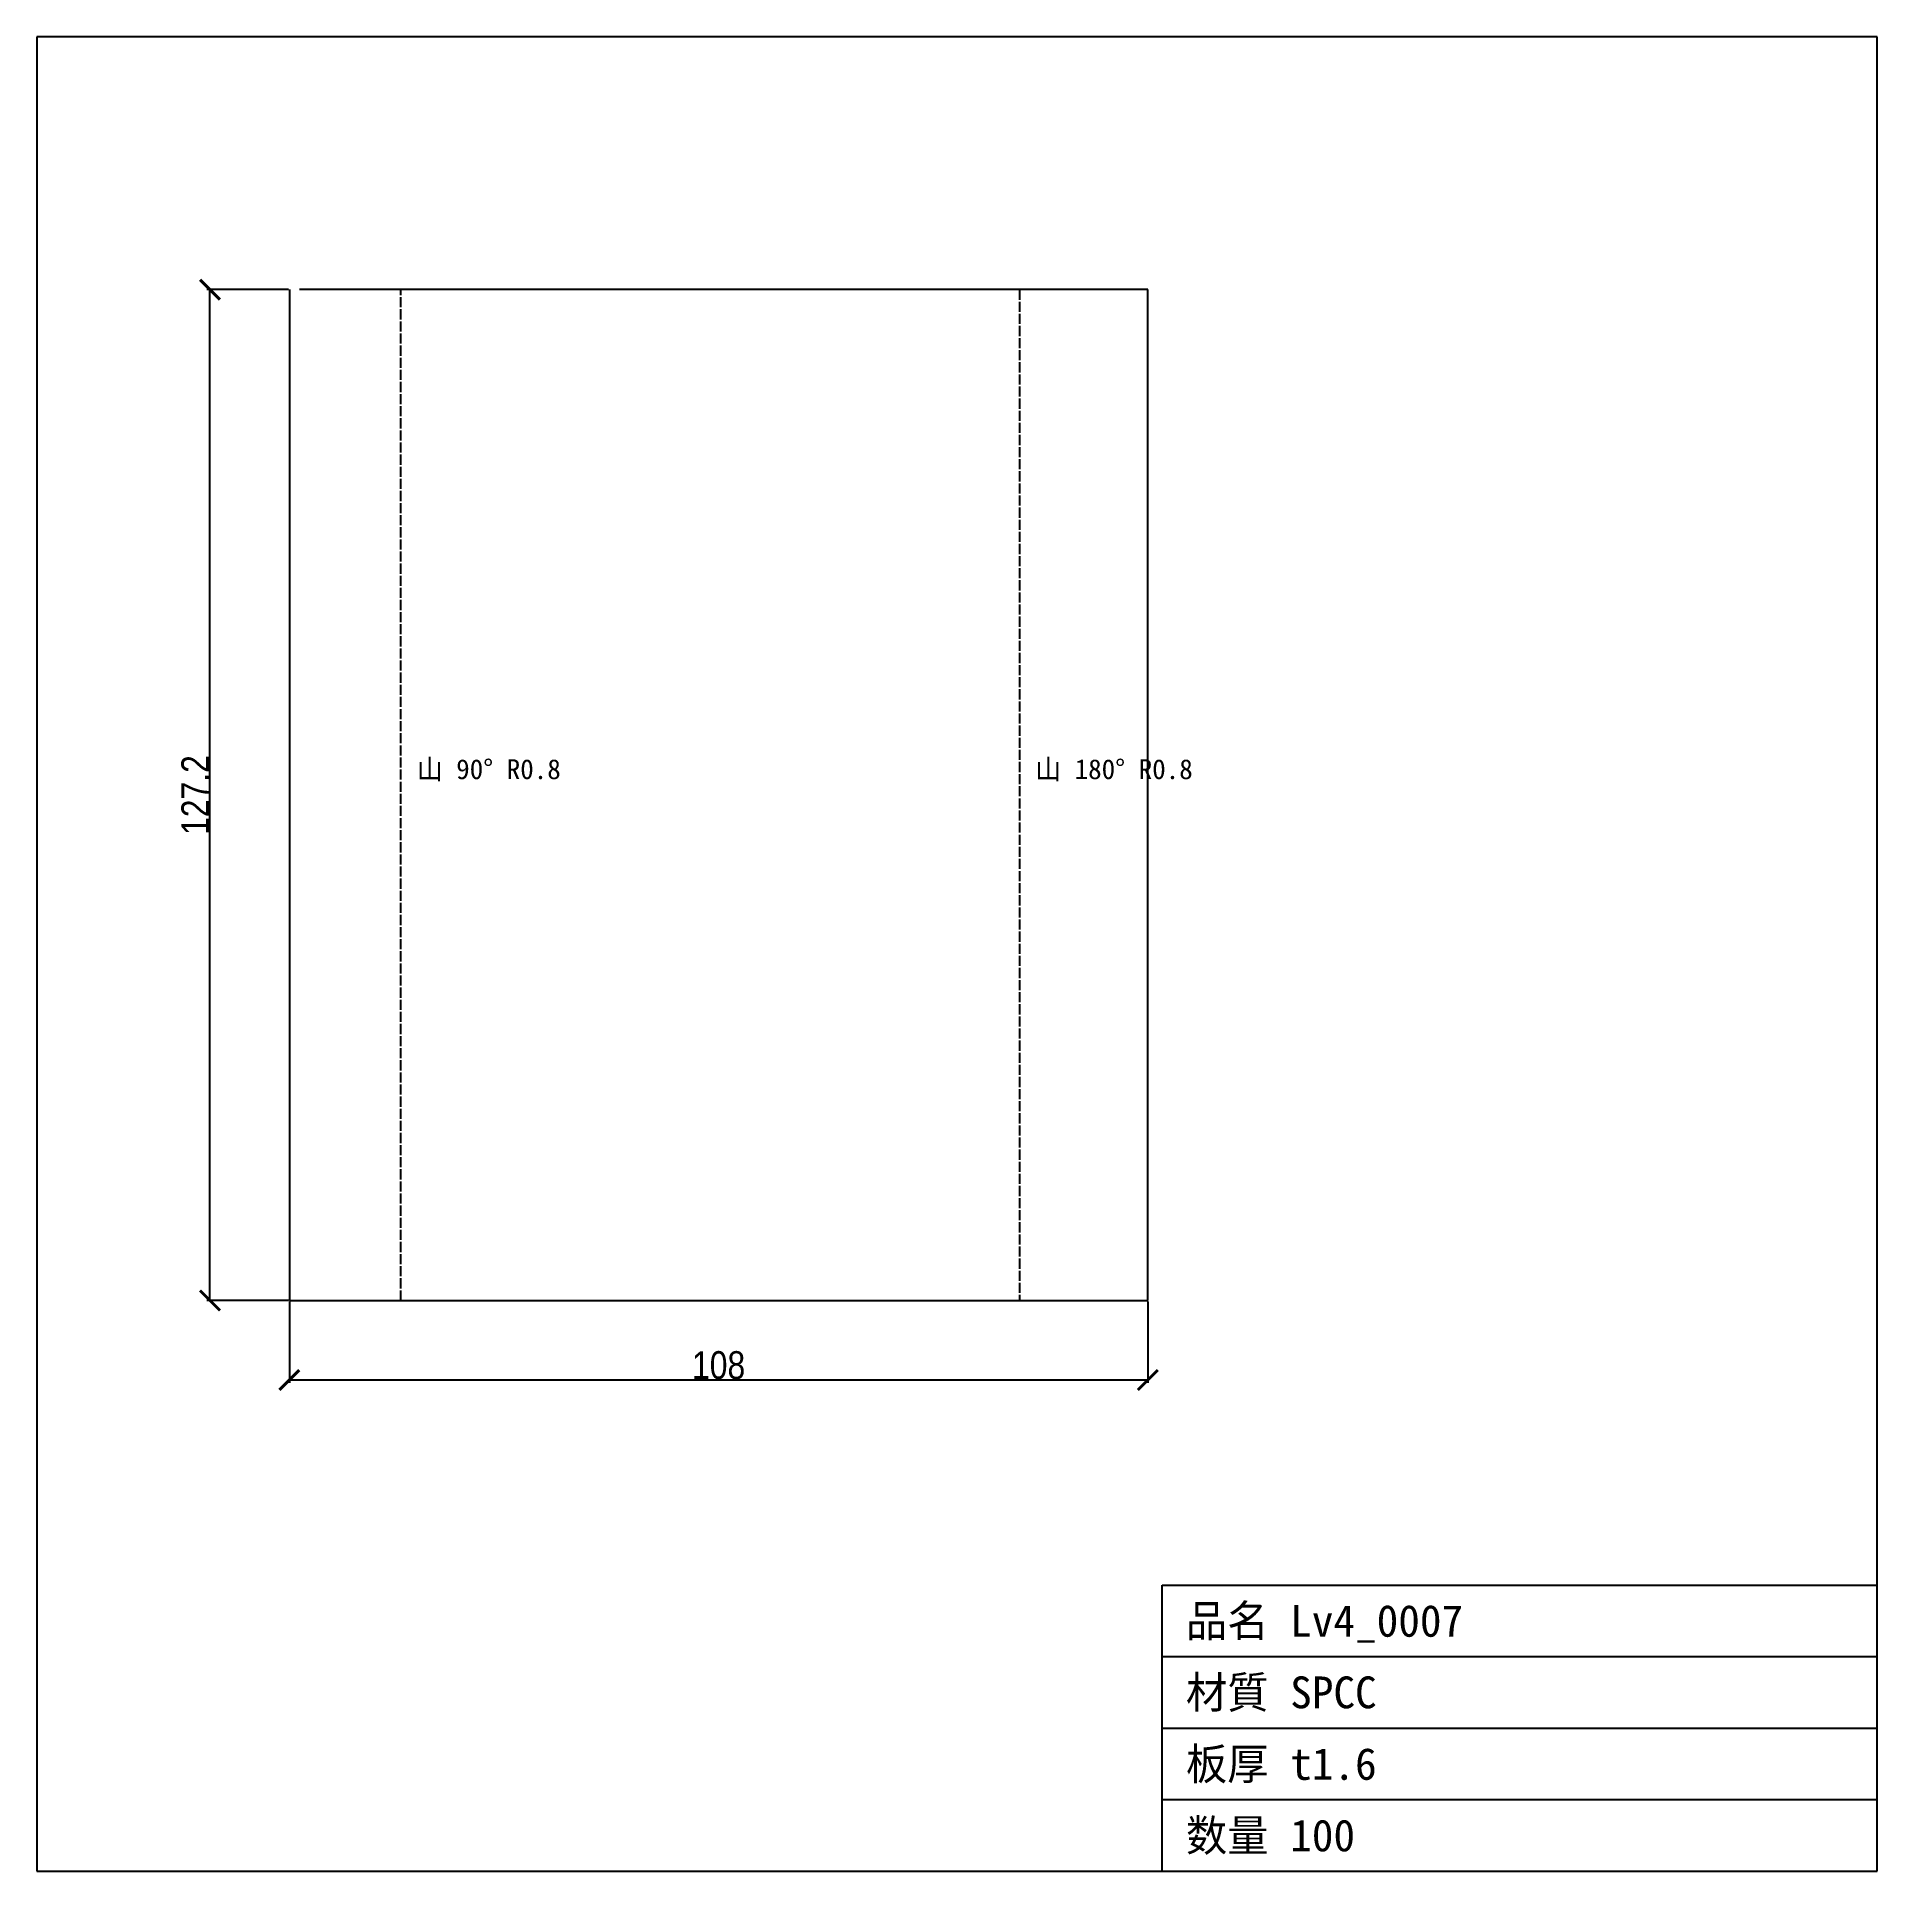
# Model space of a CAD drawing. Header units: millimetres. Extents: x -47 to 185, y -72 to 159.
import ezdxf

# ---------------------------------------------------------------- set-up
doc = ezdxf.new("R2010")
doc.units = ezdxf.units.MM
doc.linetypes.add('DASHED', pattern=[1.524, 1.27, -0.254])
for name, color, linetype in [('図枠', 7, 'Continuous'), ('外形', 7, 'Continuous'), ('寸法', 7, 'Continuous'), ('文字', 7, 'Continuous'), ('曲げ線', 7, 'Continuous')]:
    doc.layers.add(name, color=color, linetype=linetype)
doc.styles.add('OpenSansCondensed-Light', font='OpenSansCondensed-Light.ttf')
doc.dimstyles.new('EZDXF', dxfattribs={"dimtxt": 0.25, "dimasz": 0.175, "dimexe": 0.375, "dimexo": 0.125, "dimgap": 0.1, "dimtad": 1, "dimlfac": 100, "dimzin": 12, "dimdsep": 46, "dimtxsty": 'OpenSansCondensed-Light', "dimblk": 'ARCHTICK', "dimcen": 2.5, "dimazin": 3, "dimtfac": 0.5, "dimtmove": 2, "dimatfit": 3})

# ---------------------------------------------------------------- blocks, each defined once
blk = doc.blocks.new('_ARCHTICK')
at = {"color": 0, "linetype": 'BYBLOCK', "const_width": 0.15}
blk.add_lwpolyline([(-0.5, -0.5), (0.5, 0.5)], dxfattribs=at)

msp = doc.modelspace()

# ---------------------------------------------------------------- linework, layer by layer
at = {"layer": '図枠'}
for p, q in [((184.54, 158.99), (-47.09, 158.99)), ((-47.09, 158.99), (-47.09, -71.8)), ((184.54, -71.8), (184.54, 158.99)), ((94.54, -71.8), (94.54, -35.8)), ((94.54, -35.8), (184.54, -35.8)), ((94.54, -44.8), (184.54, -44.8)), ((94.54, -53.8), (184.54, -53.8)), ((94.54, -62.8), (184.54, -62.8)), ((-47.09, -71.8), (184.54, -71.8))]:
    msp.add_line(p, q, dxfattribs=at)
at = {"layer": '外形'}
for p, q in [((-15.3, 127.19), (-15.3, 0)), ((92.74, 127.19), (-14.04, 127.19)), ((92.74, 0), (92.74, 127.19)), ((-15.3, 0), (92.74, 0))]:
    msp.add_line(p, q, dxfattribs=at)
at = {"layer": '曲げ線', "color": 1, "linetype": 'DASHED'}
for p, q in [((-1.26, 0), (-1.26, 127.19)), ((76.58, 127.19), (76.58, 0))]:
    msp.add_line(p, q, dxfattribs=at)

# ---------------------------------------------------------------- texts
at = {"layer": '文字'}
for s, height, p in [('山 90° R0.8', 2.5, (0.74, 65.6)), ('山 180° R0.8', 2.5, (78.58, 65.6)), ('品名 Lv4_0007', 4, (97.54, -42.3)), ('材質 SPCC', 4, (97.54, -51.3)), ('板厚 t1.6', 4, (97.54, -60.3)), ('数量 100', 4, (97.54, -69.3))]:
    msp.add_text(s, height=height, dxfattribs=at).set_placement(p)

# ---------------------------------------------------------------- dimensions: what is measured, and where the dimension line sits
at = {"layer": '寸法'}
msp.add_linear_dim(base=(-25.3, 0), p1=(-15.3, 0), p2=(-15.3, 127.19), angle=90, dimstyle='EZDXF', override={"dimtxt": 3.5, "dimasz": 2.5, "dimdec": 1, "dimlfac": 1}, dxfattribs=at).render()
msp.add_linear_dim(base=(-15.3, -10), p1=(-15.3, 0), p2=(92.74, 0), dimstyle='EZDXF', override={"dimtxt": 3.5, "dimasz": 2.5, "dimdec": 1, "dimlfac": 1}, dxfattribs=at).render()

doc.saveas('drawing.dxf')
